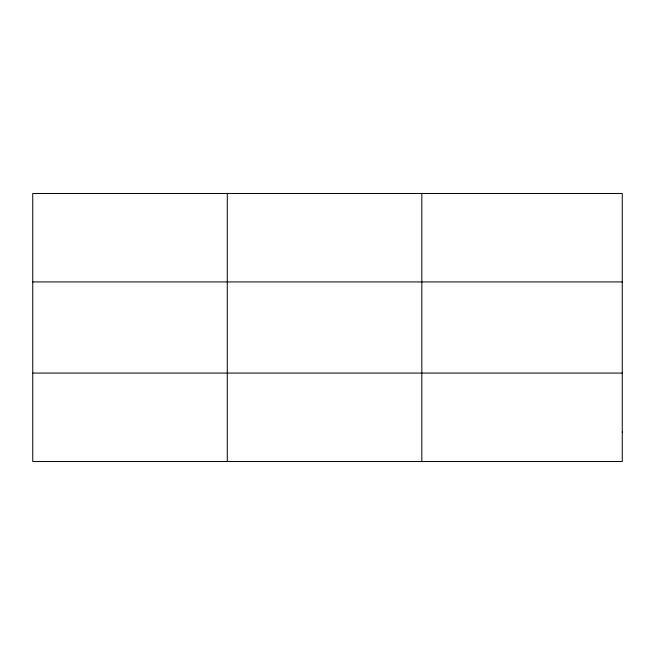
<?xml version="1.0" encoding="UTF-8"?>
<svg xmlns="http://www.w3.org/2000/svg" width="655" height="655" viewBox="0 0 655 655"><rect width="100%" height="100%" fill="white"/><g stroke="black" fill="none" stroke-linecap="round" stroke-linejoin="round"><path stroke-width="0.98" d="M227.285 461.538L227.285 193.462M421.82 461.538L421.82 193.462M32.75 281.928L622.25 281.928M32.75 373.072L622.25 373.072M622.25 432.054L622.25 461.538L32.75 461.538L32.75 193.462L622.25 193.462L622.25 432.054"/></g></svg>
